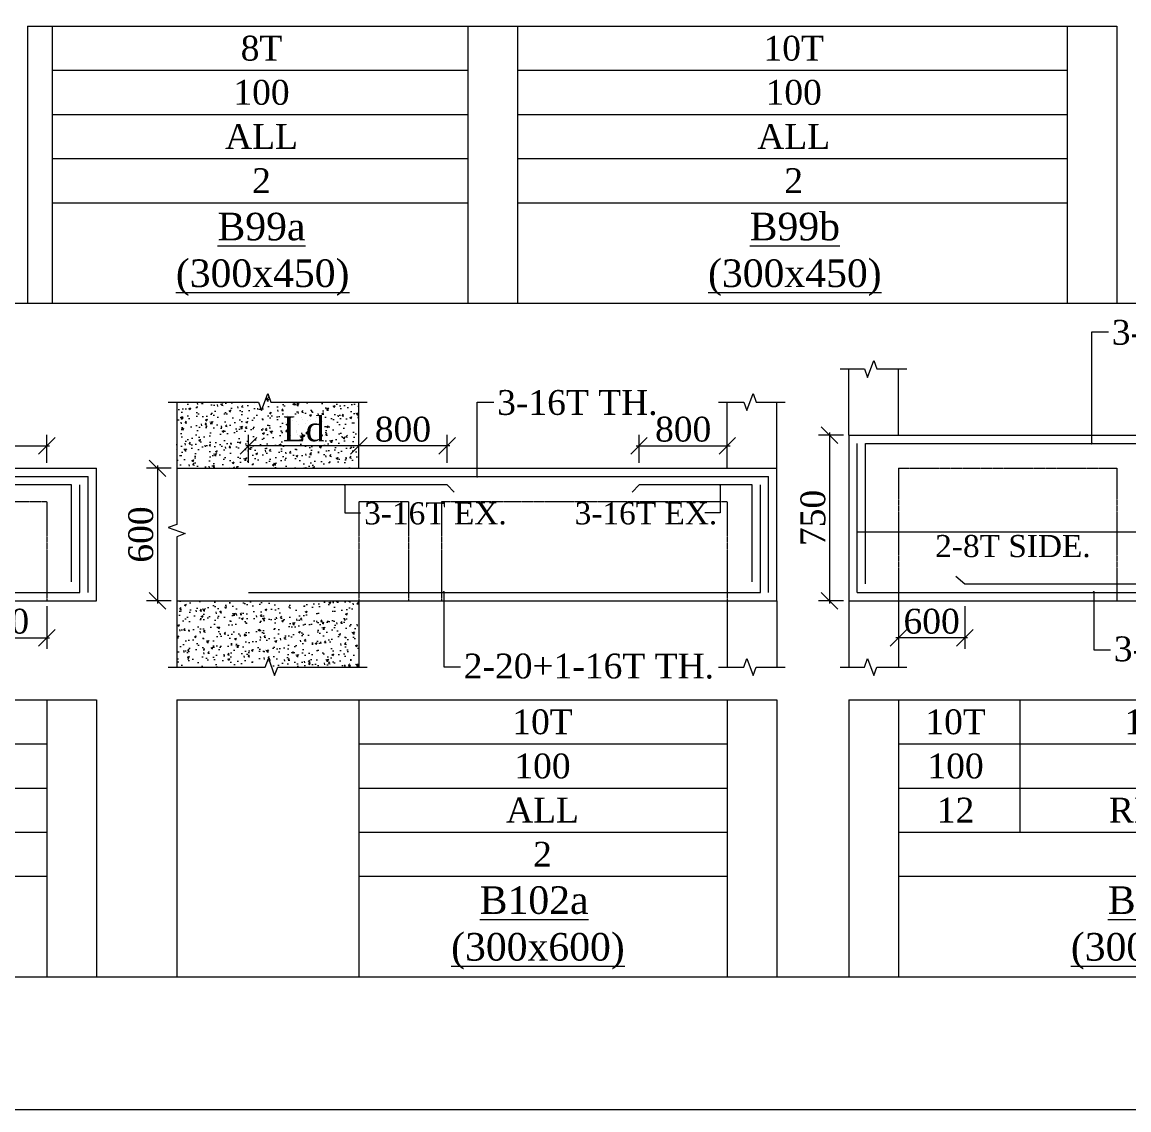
# Model space of a CAD drawing. Header units: millimetres. Extents: x 9781889 to 10654170, y -7832723 to -7608561.
# Drawn here: x 10284095 to 10294126, y -7801878 to -7792023 of the extents above; entities that cross this region are included whole.
import ezdxf
from ezdxf.enums import TextEntityAlignment as Align

# ---------------------------------------------------------------- set-up
doc = ezdxf.new("R2010")
doc.units = ezdxf.units.MM
doc.header["$LTSCALE"] = 10
doc.header["$PDMODE"] = 3
doc.linetypes.add('HIDDEN', pattern=[0.375, 0.25, -0.125])
for name, color, linetype, lineweight in [('S-CUT OUT LINE', 9, 'Continuous', 0), ('S-DIM L.S.', 7, 'Continuous', 0), ('S-HATCH', 8, 'Continuous', 0), ('S-L.S.SECTION', 5, 'Continuous', 0), ('S-L.S.SLAB LINE', 252, 'HIDDEN', 0), ('S-L.S.STEEL', 1, 'Continuous', 9), ('S-L.S.STEEL 1', 6, 'Continuous', 0), ('S-SECTION MARK', 7, 'Continuous', 0), ('S-SHEET', 251, 'Continuous', 0), ('S-TEXT', 7, 'Continuous', 0), ('S-TEXT L.S. BEAM NO.', 30, 'Continuous', 0), ('S-TEXT. L.S.', 7, 'Continuous', 0)]:
    doc.layers.add(name, color=color, linetype=linetype, lineweight=lineweight)
doc.styles.add('135', font='arial.ttf', dxfattribs={"width": 0.8, "height": 135})
doc.styles.get("Standard").update_dxf_attribs({"font": 'arial.ttf'})
doc.styles.add('TEXT', font='times.ttf')
doc.dimstyles.new('75', dxfattribs={"dimtxt": 135, "dimasz": 90, "dimexe": 0.1, "dimexo": 0.03, "dimgap": 0.09, "dimtad": 1, "dimdec": 0, "dimzin": 0, "dimdsep": 46, "dimtxsty": '135', "dimblk": 'ARCHTICK', "dimcen": 0.09, "dimclrd": 256, "dimclre": 256, "dimclrt": 256, "dimadec": 0, "dimazin": 0, "dimtfac": 1, "dimtdec": 0, "dimtofl": 0, "dimtmove": 1, "dimatfit": 3, "dimldrblk": 'DOTSMALL', "dimfxl": 1, "dimtolj": 1, "dimtzin": 0, "dimlwd": -1, "dimlwe": -1, "dimarcsym": 0})
doc.dimstyles.new('SETU_1', dxfattribs={"dimtxt": 200, "dimasz": 150, "dimexe": 100, "dimexo": 50, "dimgap": 35, "dimtad": 1, "dimdec": 0, "dimzin": 0, "dimdsep": 46, "dimtxsty": 'Standard', "dimblk": 'OBLIQUE', "dimcen": 150, "dimdle": 25, "dimclrd": 256, "dimclre": 7, "dimclrt": 256, "dimadec": 0, "dimazin": 0, "dimtfac": 1, "dimtdec": 0, "dimtofl": 0, "dimtmove": 1, "dimatfit": 3, "dimfxl": 1, "dimtolj": 1, "dimtzin": 0, "dimlwd": -1, "dimlwe": 5, "dimarcsym": 1})
pattern_1 = [(50, (220733.84, 38607.94), (182.184669, -15.9390855), [19.05, -209.55]), (355, (220733.84, 38607.94), (-35.2434214, 191.0568452), [15.24, -167.6405842]), (100.4514447, (220749.02, 38606.61), (146.941247, 175.117752), [16.1900088, -178.0902446]), (46.1842, (220733.84, 38658.74), (271.079041, -42.042328), [28.575, -314.325]), (96.6355576, (220756.43, 38655.24), (237.404134, 247.4261246), [24.285023, -267.135608]), (351.1841512, (220733.84, 38658.74), (237.404134, 247.4261246), [22.859967, -251.459732]), (21, (220759.24, 38646.04), (151.6143913, -102.2651982), [19.05, -209.55]), (326, (220759.24, 38646.04), (61.8020283, 184.187966), [15.24, -167.64]), (71.451445, (220771.87, 38637.52), (213.4164193, 81.922769), [16.1900088, -178.0899376]), (37.5, (220733.84, 38607.94), (3.08860325, 84.55503887), [0, -165.608, 0, -170.18, 0, -168.275]), (7.5, (220733.84, 38607.94), (66.8196625, 100.1805748), [0, -97.028, 0, -161.798, 0, -64.135]), (327.5, (220677.195, 38607.94), (135.59059517, -5.728744), [0, -63.5, 0, -198.12, 0, -262.89]), (317.5, (220651.8, 38607.94), (148.1291814, 25.426491), [0, -82.55, 0, -131.572, 0, -186.69])]

# ---------------------------------------------------------------- blocks, each defined once
blk = doc.blocks.new('_Oblique')
at = {"color": 0, "linetype": 'ByBlock', "lineweight": -2}
blk.add_line((-0.5, -0.5), (0.5, 0.5), dxfattribs=at)
blk = doc.blocks.new('*D754')
at = {"layer": 'Defpoints', "color": 0, "transparency": 16777216}
for p in [(10284318, -7795861), (10282518, -7796065, 0), (10284318, -7796065, 0)]:
    blk.add_point(p, dxfattribs=at)
at = {"layer": 'S-DIM L.S.', "color": 7, "lineweight": 5, "transparency": 16777216}
for p, q in [((10282518, -7796015), (10282518, -7795761)), ((10284318, -7796015), (10284318, -7795761))]:
    blk.add_line(p, q, dxfattribs=at)
at = {"layer": 'S-DIM L.S.', "transparency": 16777216}
blk.add_line((10282493, -7795861), (10284343, -7795861), dxfattribs=at)
at = {"layer": 'S-DIM L.S.', "transparency": 16777216, "xscale": 150, "yscale": 150, "zscale": 150, "rotation": 180}
blk.add_blockref('_Oblique', (10282518, -7795861), dxfattribs=at)
at = {"layer": 'S-DIM L.S.', "transparency": 16777216, "xscale": 150, "yscale": 150, "zscale": 150}
blk.add_blockref('_Oblique', (10284318, -7795861), dxfattribs=at)
at = {"layer": 'S-DIM L.S.', "transparency": 16777216, "insert": (10283418, -7795712), "char_height": 225, "attachment_point": 5, "style": 'TEXT'}
blk.add_mtext('\\A1;1800', dxfattribs=at)
blk = doc.blocks.new('*D756')
at = {"layer": 'Defpoints', "color": 0, "transparency": 16777216}
for p in [(10283318, -7797265, 0), (10284318, -7797265, 0), (10284318, -7797601)]:
    blk.add_point(p, dxfattribs=at)
at = {"layer": 'S-DIM L.S.', "color": 7, "lineweight": 5, "transparency": 16777216}
for p, q in [((10283318, -7797315), (10283318, -7797701)), ((10284318, -7797315), (10284318, -7797701))]:
    blk.add_line(p, q, dxfattribs=at)
at = {"layer": 'S-DIM L.S.', "transparency": 16777216}
blk.add_line((10283293, -7797601), (10284343, -7797601), dxfattribs=at)
at = {"layer": 'S-DIM L.S.', "transparency": 16777216, "xscale": 150, "yscale": 150, "zscale": 150, "rotation": 180}
blk.add_blockref('_Oblique', (10283318, -7797601), dxfattribs=at)
at = {"layer": 'S-DIM L.S.', "transparency": 16777216, "xscale": 150, "yscale": 150, "zscale": 150}
blk.add_blockref('_Oblique', (10284318, -7797601), dxfattribs=at)
at = {"layer": 'S-DIM L.S.', "transparency": 16777216, "insert": (10283818, -7797452), "char_height": 225, "attachment_point": 5, "style": 'TEXT'}
blk.add_mtext('\\A1;1000', dxfattribs=at)
blk = doc.blocks.new('_ArchTick')
at = {"color": 0, "linetype": 'ByBlock', "const_width": 0.15}
blk.add_lwpolyline([(-0.5, -0.5), (0.5, 0.5)], dxfattribs=at)
blk = doc.blocks.new('*D761')
at = {"layer": 'Defpoints', "color": 0, "transparency": 16777216}
for p in [(10285496, -7796065), (10285321, -7797265), (10285496, -7797265)]:
    blk.add_point(p, dxfattribs=at)
at = {"layer": 'S-DIM L.S.', "color": 7, "lineweight": 5, "transparency": 16777216}
for p, q in [((10285446, -7796065), (10285221, -7796065)), ((10285446, -7797265), (10285221, -7797265))]:
    blk.add_line(p, q, dxfattribs=at)
at = {"layer": 'S-DIM L.S.', "transparency": 16777216}
blk.add_line((10285321, -7796040), (10285321, -7797290), dxfattribs=at)
at = {"layer": 'S-DIM L.S.', "transparency": 16777216, "xscale": 150, "yscale": 150, "zscale": 150}
for p, rotation in [((10285321, -7796065), 90), ((10285321, -7797265), 270)]:
    blk.add_blockref('_Oblique', p, dxfattribs=dict(at, rotation=rotation))
at = {"layer": 'S-DIM L.S.', "transparency": 16777216, "insert": (10285171, -7796665), "char_height": 225, "attachment_point": 5, "rotation": 90, "style": 'TEXT'}
blk.add_mtext('\\A1;600', dxfattribs=at)
blk = doc.blocks.new('*D762')
at = {"layer": 'Defpoints', "color": 0, "transparency": 16777216}
for p in [(10290486, -7795861), (10289686, -7796065, 0), (10290486, -7796065, 0)]:
    blk.add_point(p, dxfattribs=at)
at = {"layer": 'S-DIM L.S.', "color": 7, "lineweight": 5, "transparency": 16777216}
for p, q in [((10289686, -7796015), (10289686, -7795761)), ((10290486, -7796015), (10290486, -7795761))]:
    blk.add_line(p, q, dxfattribs=at)
at = {"layer": 'S-DIM L.S.', "transparency": 16777216}
blk.add_line((10289661, -7795861), (10290511, -7795861), dxfattribs=at)
at = {"layer": 'S-DIM L.S.', "transparency": 16777216, "xscale": 150, "yscale": 150, "zscale": 150, "rotation": 180}
blk.add_blockref('_Oblique', (10289686, -7795861), dxfattribs=at)
at = {"layer": 'S-DIM L.S.', "transparency": 16777216, "xscale": 150, "yscale": 150, "zscale": 150}
blk.add_blockref('_Oblique', (10290486, -7795861), dxfattribs=at)
at = {"layer": 'S-DIM L.S.', "transparency": 16777216, "insert": (10290086, -7795712), "char_height": 225, "attachment_point": 5, "style": 'TEXT'}
blk.add_mtext('\\A1;800', dxfattribs=at)
blk = doc.blocks.new('*D763')
at = {"layer": 'Defpoints', "color": 0, "transparency": 16777216}
for p in [(10287146, -7795861), (10287146, -7796065, 0), (10287946, -7796065, 0)]:
    blk.add_point(p, dxfattribs=at)
at = {"layer": 'S-DIM L.S.', "color": 7, "lineweight": 5, "transparency": 16777216}
for p, q in [((10287146, -7796015), (10287146, -7795761)), ((10287946, -7796015), (10287946, -7795761))]:
    blk.add_line(p, q, dxfattribs=at)
at = {"layer": 'S-DIM L.S.', "transparency": 16777216}
blk.add_line((10287971, -7795861), (10287121, -7795861), dxfattribs=at)
at = {"layer": 'S-DIM L.S.', "transparency": 16777216, "xscale": 150, "yscale": 150, "zscale": 150, "rotation": 180}
blk.add_blockref('_Oblique', (10287146, -7795861), dxfattribs=at)
at = {"layer": 'S-DIM L.S.', "transparency": 16777216, "xscale": 150, "yscale": 150, "zscale": 150}
blk.add_blockref('_Oblique', (10287946, -7795861), dxfattribs=at)
at = {"layer": 'S-DIM L.S.', "transparency": 16777216, "insert": (10287546, -7795712), "char_height": 225, "attachment_point": 5, "style": 'TEXT'}
blk.add_mtext('\\A1;800', dxfattribs=at)
blk = doc.blocks.new('*D760')
at = {"layer": 'Defpoints', "color": 0, "transparency": 16777216}
for p in [(10286146, -7795861), (10286146, -7796065, 0), (10287146, -7796065, 0)]:
    blk.add_point(p, dxfattribs=at)
at = {"layer": 'S-DIM L.S.', "color": 7, "lineweight": 5, "transparency": 16777216}
for p, q in [((10286146, -7796015), (10286146, -7795761)), ((10287146, -7796015), (10287146, -7795761))]:
    blk.add_line(p, q, dxfattribs=at)
at = {"layer": 'S-DIM L.S.', "transparency": 16777216}
blk.add_line((10287171, -7795861), (10286121, -7795861), dxfattribs=at)
at = {"layer": 'S-DIM L.S.', "transparency": 16777216, "xscale": 150, "yscale": 150, "zscale": 150, "rotation": 180}
blk.add_blockref('_Oblique', (10286146, -7795861), dxfattribs=at)
at = {"layer": 'S-DIM L.S.', "transparency": 16777216, "xscale": 150, "yscale": 150, "zscale": 150}
blk.add_blockref('_Oblique', (10287146, -7795861), dxfattribs=at)
at = {"layer": 'S-DIM L.S.', "transparency": 16777216, "insert": (10286646, -7795709), "char_height": 225, "attachment_point": 5, "style": 'TEXT'}
blk.add_mtext('\\A1;Ld', dxfattribs=at)
blk = doc.blocks.new('*D764')
at = {"layer": 'Defpoints', "color": 0, "transparency": 16777216}
for p in [(10291588, -7795765), (10291413, -7797265), (10291588, -7797265)]:
    blk.add_point(p, dxfattribs=at)
at = {"layer": 'S-DIM L.S.', "color": 7, "lineweight": 5, "transparency": 16777216}
for p, q in [((10291538, -7795765), (10291313, -7795765)), ((10291538, -7797265), (10291313, -7797265))]:
    blk.add_line(p, q, dxfattribs=at)
at = {"layer": 'S-DIM L.S.', "transparency": 16777216}
blk.add_line((10291413, -7795740), (10291413, -7797290), dxfattribs=at)
at = {"layer": 'S-DIM L.S.', "transparency": 16777216, "xscale": 150, "yscale": 150, "zscale": 150}
for p, rotation in [((10291413, -7795765), 90), ((10291413, -7797265), 270)]:
    blk.add_blockref('_Oblique', p, dxfattribs=dict(at, rotation=rotation))
at = {"layer": 'S-DIM L.S.', "transparency": 16777216, "insert": (10291263, -7796515), "char_height": 225, "attachment_point": 5, "rotation": 90, "style": 'TEXT'}
blk.add_mtext('\\A1;750', dxfattribs=at)
blk = doc.blocks.new('*D766')
at = {"layer": 'Defpoints', "color": 0, "transparency": 16777216}
for p in [(10292038, -7797265, 0), (10292638, -7797265, 0), (10292038, -7797601)]:
    blk.add_point(p, dxfattribs=at)
at = {"layer": 'S-DIM L.S.', "color": 7, "lineweight": 5, "transparency": 16777216}
for p, q in [((10292038, -7797315), (10292038, -7797701)), ((10292638, -7797315), (10292638, -7797701))]:
    blk.add_line(p, q, dxfattribs=at)
at = {"layer": 'S-DIM L.S.', "transparency": 16777216}
blk.add_line((10292663, -7797601), (10292013, -7797601), dxfattribs=at)
at = {"layer": 'S-DIM L.S.', "transparency": 16777216, "xscale": 150, "yscale": 150, "zscale": 150, "rotation": 180}
blk.add_blockref('_Oblique', (10292038, -7797601), dxfattribs=at)
at = {"layer": 'S-DIM L.S.', "transparency": 16777216, "xscale": 150, "yscale": 150, "zscale": 150}
blk.add_blockref('_Oblique', (10292638, -7797601), dxfattribs=at)
at = {"layer": 'S-DIM L.S.', "transparency": 16777216, "insert": (10292338, -7797452), "char_height": 225, "attachment_point": 5, "style": 'TEXT'}
blk.add_mtext('\\A1;600', dxfattribs=at)

msp = doc.modelspace()

# ---------------------------------------------------------------- hatches: boundary and pattern name
at = {"layer": 'S-HATCH', "linetype": 'ByBlock'}
h = msp.add_hatch(dxfattribs=at)
h.set_pattern_fill('AR-CONC', color=256)
h.set_pattern_definition(pattern_1)
h.paths.add_polyline_path([(10285495.9, -7796065.3), (10287146, -7796065.3), (10287146, -7795465.3), (10286348.6, -7795465.3), (10286320.7, -7795388.4), (10286264.7, -7795542.1), (10286236.8, -7795465.3), (10285495.9, -7795465.3)])
h = msp.add_hatch(dxfattribs=at)
h.set_pattern_fill('AR-CONC', color=256)
h.set_pattern_definition(pattern_1)
h.paths.add_polyline_path([(10285495.9, -7797865.3), (10286298.8, -7797865.3), (10286326.8, -7797788.4), (10286382.7, -7797942.1), (10286410.7, -7797865.3), (10287145.9, -7797865.3), (10287145.9, -7797265.3), (10285495.9, -7797265.3)])

# ---------------------------------------------------------------- linework, layer by layer
at = {"layer": 'S-CUT OUT LINE', "color": 5, "elevation": 0}
for points in [[(10291509.7, -7795165.3), (10291729.2, -7795165.3), (10291757.2, -7795242.1), (10291813.1, -7795088.4), (10291841.1, -7795165.3), (10292113, -7795165.3)], [(10285417.6, -7795465.3), (10286236.8, -7795465.3), (10286264.7, -7795542.1), (10286320.7, -7795388.4), (10286348.6, -7795465.3), (10287221, -7795465.3)], [(10285495.9, -7795465.3), (10285495.9, -7796573.3), (10285419, -7796601.3), (10285572.7, -7796657.2), (10285495.9, -7796685.2), (10285495.9, -7797865.3)], [(10290407.6, -7795465.3), (10290636.2, -7795465.3), (10290664.2, -7795542.1), (10290720.1, -7795388.4), (10290748.1, -7795465.3), (10291010.9, -7795465.3)], [(10285417.6, -7797865.3), (10286298.8, -7797865.3), (10286326.8, -7797788.4), (10286382.7, -7797942.1), (10286410.7, -7797865.3), (10287220.9, -7797865.3)], [(10290407.6, -7797865.3), (10290636.2, -7797865.3), (10290664.2, -7797788.4), (10290720.1, -7797942.1), (10290748.1, -7797865.3), (10291010.9, -7797865.3)], [(10291509.7, -7797865.3), (10291729.2, -7797865.3), (10291757.2, -7797788.4), (10291813.1, -7797942.1), (10291841.1, -7797865.3), (10292113, -7797865.3)]]:
    msp.add_lwpolyline(points, dxfattribs=at)
at = {"layer": 'S-L.S.SECTION'}
for p, q in [((10291588, -7795765.3, 0), (10291588, -7795165.3, 0)), ((10292038, -7795765.3, 0), (10292038, -7795165.3, 0)), ((10287146, -7796065.3, 0), (10287146, -7795465.3, 0)), ((10290485.9, -7796065.3, 0), (10290485.9, -7795465.3, 0)), ((10290935.9, -7796065.3, 0), (10290935.9, -7795465.3, 0)), ((10291587.8, -7795765.3, 0), (10298323, -7795765.3, 0)), ((10291587.9, -7795765.3, 0), (10291587.9, -7797265.3, 0)), ((10276442.1, -7796065.3, 0), (10284767.7, -7796065.3, 0)), ((10284767.7, -7797265.3, 0), (10284767.7, -7796065.3, 0)), ((10285495.9, -7796065.3, 0), (10290935.9, -7796065.3, 0)), ((10290935.9, -7797265.3, 0), (10290935.9, -7796065.3, 0)), ((10276442.1, -7797265.3, 0), (10284767.7, -7797265.3, 0)), ((10285495.9, -7797265.3, 0), (10290935.9, -7797265.3, 0)), ((10287145.9, -7797265.3, 0), (10287145.9, -7797865.3, 0)), ((10290485.9, -7797265.3, 0), (10290485.9, -7797865.3, 0)), ((10290935.9, -7797265.3, 0), (10290935.9, -7797865.3, 0)), ((10291587.8, -7797265.3, 0), (10303330.9, -7797265.3, 0)), ((10291588, -7797265.3, 0), (10291588, -7797865.3, 0)), ((10292038, -7797265.3, 0), (10292038, -7797865.3, 0))]:
    msp.add_line(p, q, dxfattribs=at)
at = {"layer": 'S-L.S.SLAB LINE', "ltscale": 0.3}
for p, q in [((10292038, -7796065.3, 0), (10294018, -7796065.3, 0)), ((10292038, -7796065.3, 0), (10292038, -7797265.3, 0)), ((10294018, -7796065.3, 0), (10294018, -7797265.3, 0)), ((10280904.9, -7796365.3, 0), (10284317.7, -7796365.3, 0)), ((10284317.7, -7796365.3), (10284317.7, -7797265.3)), ((10285495.9, -7796365.3, 0), (10285495.9, -7796365.3, 0)), ((10287145.9, -7796365.3, 0), (10287595.9, -7796365.3, 0)), ((10287145.9, -7796365.3, 0), (10287145.9, -7797265.3, 0)), ((10287595.9, -7796365.3, 0), (10287595.9, -7797265.3, 0)), ((10287895.8, -7796365.3, 0), (10290485.9, -7796365.3, 0)), ((10287895.9, -7796365.3, 0), (10287895.9, -7797265.3, 0)), ((10290485.9, -7796365.3, 0), (10290485.9, -7797265.3, 0)), ((10291587.8, -7796365.3, 0), (10291587.9, -7796365.3, 0))]:
    msp.add_line(p, q, dxfattribs=at)
at = {"layer": 'S-L.S.STEEL'}
for p, q in [((10291662.8, -7797190.3, 0), (10291662.8, -7795840.3, 0)), ((10276592.1, -7796140.3, 0), (10284692.7, -7796140.3, 0)), ((10284692.7, -7797190.3, 0), (10284692.7, -7796140.3, 0)), ((10286146, -7796140.3, 0), (10290860.9, -7796140.3, 0)), ((10290860.9, -7797190.3, 0), (10290860.9, -7796140.3, 0)), ((10284542.7, -7797094.1, 0), (10284542.7, -7796215.3, 0)), ((10284617.7, -7797190.3, 0), (10284617.7, -7796215.3, 0)), ((10287946, -7796215.3, 0), (10286146, -7796215.3, 0)), ((10287946, -7796215.3, 0), (10288009.2, -7796282.1, 0)), ((10290710.9, -7797094.1, 0), (10290710.9, -7796215.3, 0)), ((10290785.9, -7797190.3, 0), (10290785.9, -7796215.3, 0)), ((10276517.1, -7797190.3, 0), (10284617.7, -7797190.3, 0)), ((10286146, -7797190.3, 0), (10290785.9, -7797190.3, 0)), ((10291662.8, -7797190.3, 0), (10303260, -7797190.3, 0))]:
    msp.add_line(p, q, dxfattribs=at)
at = {"layer": 'S-L.S.STEEL', "elevation": 0}
msp.add_lwpolyline([(10296012.4, -7797047), (10295922.9, -7797115.3), (10292638.1, -7797115.3), (10292556.1, -7797044.5)], dxfattribs=at)
at = {"layer": 'S-L.S.STEEL'}
for points in [[(10291737.8, -7797110.6, 0), (10291737.8, -7795840.3, 0), (10298248.9, -7795840.3, 0), (10298248.9, -7797110.2, 0)], [(10284542.7, -7796215.3, 0), (10282517.7, -7796215.3, 0), (10282454.5, -7796282.1, 0)], [(10290710.9, -7796215.3, 0), (10289685.9, -7796215.3, 0), (10289622.7, -7796282.1, 0)]]:
    msp.add_polyline3d(points, dxfattribs=at)
at = {"layer": 'S-L.S.STEEL 1'}
msp.add_line((10291662.8, -7796639.8, 0), (10298248.9, -7796639.8, 0), dxfattribs=at)
at = {"layer": 'S-SHEET'}
for p, q in [((10284142.3, -7792058.7), (10284142.3, -7794568)), ((10284142.3, -7792058.7), (10294015.2, -7792058.7, 0)), ((10284368.2, -7792058.7, 0), (10284368.2, -7794568, 0)), ((10288135.2, -7792058.7, 0), (10288135.2, -7794568, 0)), ((10288585.2, -7792058.7, 0), (10288585.2, -7794568, 0)), ((10293565.2, -7792058.7, 0), (10293565.2, -7794568, 0)), ((10294015.2, -7792058.7, 0), (10294015.2, -7794568, 0)), ((10284368.2, -7792458.7, 0), (10288135.2, -7792458.7, 0)), ((10288585.2, -7792458.7, 0), (10293565.2, -7792458.7, 0)), ((10284368.2, -7792858.7, 0), (10288135.2, -7792858.7, 0)), ((10288585.2, -7792858.7, 0), (10293565.2, -7792858.7, 0)), ((10284368.2, -7793258.7, 0), (10288135.2, -7793258.7, 0)), ((10288585.2, -7793258.7, 0), (10293565.2, -7793258.7, 0)), ((10284368.2, -7793658.7, 0), (10288135.2, -7793658.7, 0)), ((10288585.2, -7793658.7, 0), (10293565.2, -7793658.7, 0)), ((10258805, -7794568), (10310139.2, -7794568)), ((10284142.3, -7794568, 0), (10294015.2, -7794568, 0)), ((10276442.1, -7798161.8, 0), (10284767.7, -7798161.8, 0)), ((10284317.7, -7798161.8), (10284317.7, -7800671)), ((10284767.7, -7798161.8, 0), (10284767.7, -7800671, 0)), ((10285495.9, -7798161.8, 0), (10290935.9, -7798161.8, 0)), ((10285495.9, -7798161.8, 0), (10285495.9, -7800671, 0)), ((10287145.9, -7798161.8, 0), (10287145.9, -7800671, 0)), ((10290485.9, -7798161.8, 0), (10290485.9, -7800671, 0)), ((10290935.9, -7798161.8, 0), (10290935.9, -7800671, 0)), ((10291588, -7798161.8, 0), (10303600.9, -7798161.8, 0)), ((10291588, -7798161.8, 0), (10291588, -7800671, 0)), ((10292038, -7798161.8, 0), (10292038, -7800671, 0)), ((10293138, -7798161.8, 0), (10293138, -7799361.8, 0)), ((10277042.1, -7798561.8, 0), (10284317.7, -7798561.8, 0)), ((10287145.9, -7798561.8, 0), (10290485.9, -7798561.8, 0)), ((10292038, -7798561.8, 0), (10296523, -7798561.8, 0)), ((10277042.1, -7798961.8, 0), (10284317.7, -7798961.8, 0)), ((10287145.9, -7798961.8, 0), (10290485.9, -7798961.8, 0)), ((10292038, -7798961.8, 0), (10296523, -7798961.8, 0)), ((10277042.1, -7799361.8, 0), (10284317.7, -7799361.8, 0)), ((10287145.9, -7799361.8, 0), (10290485.9, -7799361.8, 0)), ((10292038, -7799361.8, 0), (10296523, -7799361.8, 0)), ((10277042.1, -7799761.8, 0), (10284317.7, -7799761.8, 0)), ((10287145.9, -7799761.8, 0), (10290485.9, -7799761.8, 0)), ((10292038, -7799761.8, 0), (10296523, -7799761.8, 0)), ((10258805, -7800671), (10310139.2, -7800671)), ((10276442.1, -7800671, 0), (10284767.7, -7800671, 0)), ((10285495.9, -7800671, 0), (10290935.9, -7800671, 0)), ((10291588, -7800671, 0), (10303600.9, -7800671, 0))]:
    msp.add_line(p, q, dxfattribs=at)
msp.add_lwpolyline([(10258805, -7760218.1), (10310139.2, -7760218.1), (10310139.2, -7801877.7), (10258805, -7801877.7)], close=True, dxfattribs=at)

# ---------------------------------------------------------------- texts
at = {"layer": 'S-L.S.STEEL 1', "style": 'TEXT'}
msp.add_text('2-8T SIDE.', height=200, dxfattribs=at).set_placement((10292370, -7796869.3, 0))
at = {"layer": 'S-TEXT', "linetype": 'ByBlock', "style": 'TEXT'}
for s, p in [('8T', (10286264.3, -7792258.7, 0)), ('10T', (10291087.8, -7792258.7, 0)), ('100', (10286264.3, -7792658.7, 0)), ('100', (10291087.8, -7792658.7, 0)), ('ALL', (10286264.3, -7793058.7, 0)), ('ALL', (10291087.8, -7793058.7, 0)), ('2', (10286264.3, -7793458.7, 0)), ('2', (10291087.8, -7793458.7, 0)), ('10T', (10288810.9, -7798361.8, 0)), ('10T', (10292555, -7798361.8, 0)), ('10T', (10294359.7, -7798361.8, 0)), ('100', (10288810.9, -7798761.8, 0)), ('100', (10292555, -7798761.8, 0)), ('ALL', (10288810.9, -7799161.8, 0)), ('12', (10292555, -7799161.8, 0)), ('REST', (10294359.7, -7799161.8, 0)), ('2', (10288810.9, -7799561.8, 0))]:
    msp.add_text(s, height=225, dxfattribs=at).set_placement(p, align=Align.MIDDLE_CENTER)
at = {"layer": 'S-TEXT L.S. BEAM NO.', "color": 35, "linetype": 'ByBlock', "style": 'TEXT'}
for s, p in [('%%UB99a', (10285865.5, -7793999.4, 0)), ('%%UB99b', (10290689, -7793999.4, 0)), ('%%U(300x450)', (10285488, -7794422.4, 0)), ('%%U(300x450)', (10290311.5, -7794422.4, 0))]:
    msp.add_text(s, height=250, dxfattribs=at).set_placement(p)
at = {"layer": 'S-TEXT L.S. BEAM NO.', "linetype": 'ByBlock', "style": 'TEXT'}
for s, p in [('%%UB102a', (10288242.1, -7800102.4, 0)), ('%%U(300x600)', (10287983.1, -7800525.4, 0))]:
    msp.add_text(s, height=250, dxfattribs=at).set_placement(p)
at = {"layer": 'S-TEXT L.S. BEAM NO.', "color": 91, "linetype": 'ByBlock', "style": 'TEXT'}
for s, p in [('%%UB103a', (10293935, -7800102.4, 0)), ('%%U(300x750)', (10293600, -7800525.4, 0))]:
    msp.add_text(s, height=250, dxfattribs=at).set_placement(p)
at = {"layer": 'S-TEXT. L.S.', "style": 'TEXT'}
for s, height, p in [('3-20T TH.', 225, (10293970.8, -7794945.1, 0)), ('3-16T TH.', 225, (10288400.4, -7795581, 0)), ('3-16T EX.', 200, (10287195, -7796572.8, 0)), ('3-16T EX.', 200, (10289102.5, -7796572.8, 0)), ('3-16T TH.', 225, (10293989.1, -7797813.1, 0)), ('2-20+1-16T TH.', 225, (10288097.3, -7797968.9, 0))]:
    msp.add_text(s, height=height, dxfattribs=at).set_placement(p)

# ---------------------------------------------------------------- dimensions: what is measured, and where the dimension line sits
at = {"layer": 'S-DIM L.S.'}
for base, p1, p2, picture, middle in [((10284317.7, -7795861.5, 0), (10282517.7, -7796065.3, 0), (10284317.7, -7796065.3, 0), '*D754', (10283417.7, -7795712, 0)), ((10290485.9, -7795861.5, 0), (10289685.9, -7796065.3, 0), (10290485.9, -7796065.3, 0), '*D762', (10290085.9, -7795712, 0)), ((10284317.7, -7797601.3, 0), (10283317.5, -7797265.3, 0), (10284317.7, -7797265.3), '*D756', (10283817.6, -7797451.9, 0))]:
    dim = msp.add_linear_dim(base=base, p1=p1, p2=p2, angle=180, dimstyle='SETU_1', override={"dimtxt": 225, "dimtxsty": 'TEXT'}, dxfattribs=at)
    dim.commit()
    dim.dimension.update_dxf_attribs({"geometry": picture, "text_midpoint": middle})
dim = msp.add_linear_dim(base=(10286146, -7795861.5, 0), p1=(10287146, -7796065.3, 0), p2=(10286146, -7796065.3, 0), text='Ld', dimstyle='SETU_1', override={"dimtxt": 225, "dimtxsty": 'TEXT'}, dxfattribs=at)
dim.commit()
dim.dimension.update_dxf_attribs({"geometry": '*D760', "text_midpoint": (10286646, -7795708.8, 0)})
dim = msp.add_linear_dim(base=(10287146, -7795861.5, 0), p1=(10287946, -7796065.3, 0), p2=(10287146, -7796065.3, 0), dimstyle='SETU_1', override={"dimtxt": 225, "dimtxsty": 'TEXT'}, dxfattribs=at)
dim.commit()
dim.dimension.update_dxf_attribs({"geometry": '*D763', "text_midpoint": (10287546, -7795712, 0)})
at = {"layer": 'S-DIM L.S.', "color": 7}
for base, p1, p2, picture, middle in [((10291412.7, -7797265.3, 0), (10291587.8, -7795765.3, 0), (10291587.8, -7797265.3, 0), '*D764', (10291262.9, -7796515.3, 0)), ((10285320.7, -7797265.3, 0), (10285495.9, -7796065.3, 0), (10285495.9, -7797265.3, 0), '*D761', (10285171.3, -7796665.3, 0))]:
    dim = msp.add_linear_dim(base=base, p1=p1, p2=p2, angle=90, dimstyle='SETU_1', override={"dimtxt": 225, "dimlfac": 0.5, "dimtxsty": 'TEXT'}, dxfattribs=at)
    dim.commit()
    dim.dimension.update_dxf_attribs({"geometry": picture, "text_midpoint": middle})
at = {"layer": 'S-DIM L.S.'}
dim = msp.add_linear_dim(base=(10292038, -7797601.3, 0), p1=(10292638.1, -7797265.3, 0), p2=(10292038, -7797265.3, 0), dimstyle='SETU_1', override={"dimtxt": 225, "dimtxsty": 'TEXT'}, dxfattribs=at)
dim.commit()
dim.dimension.update_dxf_attribs({"geometry": '*D766', "text_midpoint": (10292338.1, -7797601.3, 0), "dimtype": 160})

# ---------------------------------------------------------------- leaders
at = {"layer": 'S-SECTION MARK'}
for points in [[(10293789.1, -7795840.3, 0), (10293789.1, -7794829.9, 0), (10293941.7, -7794829.9, 0)], [(10288218.7, -7796140.3, 0), (10288218.7, -7795465.8, 0), (10288371.3, -7795465.8, 0)], [(10287020.9, -7796215.3, 0), (10287020.9, -7796467.6, 0), (10287160.3, -7796467.6, 0)], [(10290420.7, -7796215.3, 0), (10290420.7, -7796467.6, 0), (10290281.3, -7796467.6, 0)], [(10287915.7, -7797186.3, 0), (10287915.7, -7797864.1, 0), (10288068.2, -7797864.1, 0)], [(10293807.5, -7797186.3, 0), (10293807.5, -7797708.3, 0), (10293960, -7797708.3, 0)]]:
    msp.add_leader(points, dimstyle='75', override={"dimasz": 75}, dxfattribs=at)

doc.saveas('drawing.dxf')
